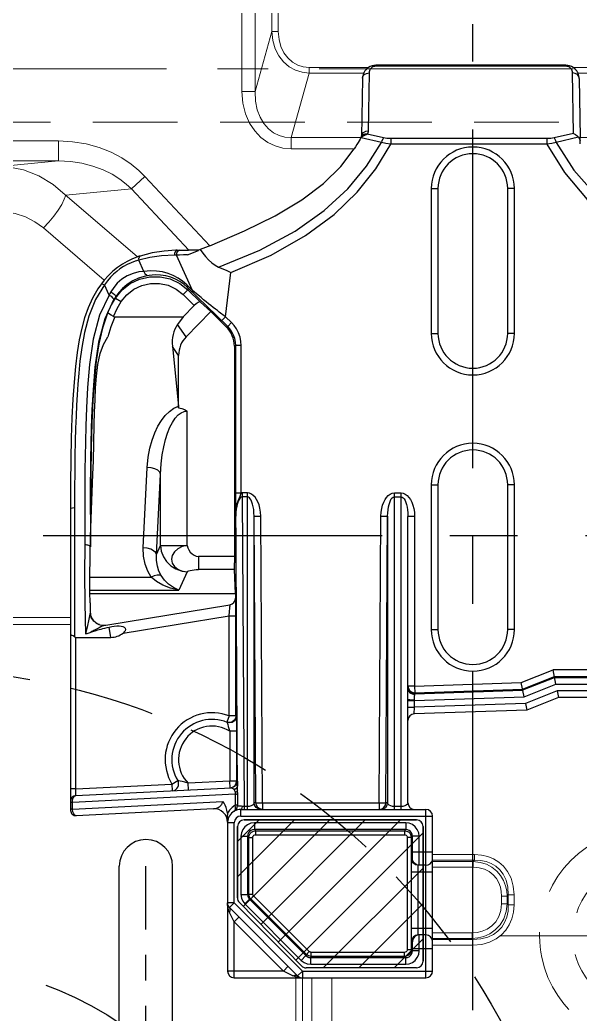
# Model space of a CAD drawing. Header units: inches. Extents: x 169168 to 170394, y -54081 to -53214.
# Drawn here: x 170139.2 to 170181.2, y -53434.4 to -53359.8 of the extents above; entities that cross this region are included whole.
import ezdxf

# ---------------------------------------------------------------- set-up
doc = ezdxf.new("R2010")
doc.units = ezdxf.units.IN
doc.header["$LTSCALE"] = 2
doc.header["$MEASUREMENT"] = 0
doc.linetypes.add('CENTER', pattern=[50.8, 31.75, -6.35, 6.35, -6.35])
doc.linetypes.add('HIDDEN', pattern=[9.525, 6.35, -3.175])
doc.layers.get('0').update_dxf_attribs({"linetype": 'CONTINUOUS'})
for name, color, linetype in [('CAV-COR', 1, 'CONTINUOUS'), ('DEFAULT_1', 7, 'CENTER'), ('Ru', 8, 'CONTINUOUS'), ('y-cut', 7, 'CONTINUOUS'), ('文字', 1, 'CONTINUOUS')]:
    doc.layers.add(name, color=color, linetype=linetype)
for name, color, linetype, lineweight in [('WR', 122, 'HIDDEN', 18), ('截面', 191, 'CONTINUOUS', 15), ('枕位', 75, 'CONTINUOUS', 15)]:
    doc.layers.add(name, color=color, linetype=linetype, lineweight=lineweight)

# ---------------------------------------------------------------- blocks, each defined once
blk = doc.blocks.new('20160824.113842')
at = {"layer": '截面', "linetype": 'Continuous', "ltscale": 0.3}
h = blk.add_hatch(dxfattribs=at)
h.set_pattern_fill('ANSI31', color=256, scale=15, angle=180, style=0)
h.set_pattern_definition([(225, (341013.3881, -102926.3355), (1.325825215, -1.325825215), [])])
h.paths.add_polyline_path([(-25.924, -40.295, 0.414214), (-25.424, -40.795), (-7.807, -40.795, 0.414214), (-7.307, -40.295), (-7.307, -28.707, 0.414214), (-7.807, -28.207), (-25.424, -28.207, 0.414214), (-25.924, -28.707)])
h.paths.add_polyline_path([(49.745, -72.661, 0.196416), (49.888, -73.011), (54.532, -77.746, 0.201411), (54.889, -77.896), (63.155, -77.896, 0.414214), (63.655, -77.396), (63.655, -67.306, 0.414214), (63.155, -66.806), (50.245, -66.806, 0.414214), (49.745, -67.306)])
h.paths.add_polyline_path([(-40.588, -27.681), (-40.588, -41.321, 0.414214), (-40.088, -41.821), (-30.783, -41.821, 0.414214), (-30.283, -41.321), (-30.283, -27.681, 0.414214), (-30.783, -27.181), (-40.088, -27.181, 0.414214)])
h.paths.add_polyline_path([(-2.948, -41.321, 0.414214), (-2.448, -41.821), (6.857, -41.821, 0.414214), (7.357, -41.321), (7.357, -27.681, 0.414214), (6.857, -27.181), (-2.448, -27.181, 0.414214), (-2.948, -27.681)])
at = {"layer": 'y-cut', "linetype": 'ByBlock'}
for p, q in [((50.245, -66.806), (63.155, -66.806)), ((49.745, -72.661), (49.745, -67.306)), ((63.655, -67.306), (63.655, -77.396)), ((54.532, -77.746), (49.888, -73.011)), ((63.155, -77.896), (54.889, -77.896))]:
    blk.add_line(p, q, dxfattribs=at)
for centre, start, end in [((50.245, -67.306), 90, 180), ((63.155, -67.306), 0, 90), ((50.245, -72.661), 180, 224.44934), ((63.155, -77.396), 270, 0), ((54.889, -77.396), 224.44934, 270)]:
    blk.add_arc(centre, 0.5, start, end, dxfattribs=at)
blk = doc.blocks.new('20140913.083227')
at = {"layer": 'WR', "linetype": 'CENTER', "ltscale": 0.2}
for p, q in [((0, 11), (0, -11)), ((-11, 0), (11, 0))]:
    blk.add_line(p, q, dxfattribs=at)
at = {"layer": 'WR', "linetype": 'HIDDEN', "ltscale": 0.5}
for radius in [8, 5.5, 4]:
    blk.add_circle((0, 0), radius, dxfattribs=at)

msp = doc.modelspace()

# ---------------------------------------------------------------- linework, layer by layer
at = {"color": 8, "linetype": 'HIDDEN', "ltscale": 0.5}
for radius in [50, 28.15]:
    msp.add_circle((170131.195, -53458.499), radius, dxfattribs=at)
at = {"layer": 'CAV-COR', "linetype": 'ByBlock'}
for p, q in [((170165.872, -53363.304), (170165.822, -53363.312)), ((170165.925, -53363.301), (170165.872, -53363.304)), ((170165.925, -53363.223), (170165.925, -53363.301)), ((170180.164, -53363.301), (170165.925, -53363.301)), ((170180.162, -53363.223), (170165.927, -53363.223)), ((170180.164, -53363.223), (170180.164, -53363.301)), ((170165.059, -53363.927), (170165.223, -53363.835)), ((170165.223, -53363.835), (170165.416, -53363.803)), ((170165.416, -53363.803), (170165.356, -53368.134)), ((170180.867, -53363.835), (170180.674, -53363.803)), ((170180.736, -53368.337), (170180.674, -53363.803)), ((170181.03, -53363.927), (170180.867, -53363.835)), ((170164.915, -53364.228), (170164.855, -53368.555)), ((170181.175, -53364.228), (170181.236, -53368.65)), ((170164.824, -53368.659), (170164.951, -53368.547)), ((170164.855, -53368.555), (170164.83, -53368.602)), ((170164.857, -53368.557), (170164.955, -53368.444)), ((170165.296, -53368.372), (170165.286, -53368.39)), ((170166.494, -53368.664), (170165.286, -53368.39)), ((170180.736, -53368.337), (170179.294, -53368.664)), ((170164.747, -53368.757), (170164.676, -53368.885)), ((170164.805, -53368.65), (170164.747, -53368.757)), ((170164.83, -53368.602), (170164.805, -53368.65)), ((170166.342, -53369.008), (170164.824, -53368.659)), ((170178.743, -53368.722), (170167.045, -53368.722)), ((170167.045, -53368.722), (170167.045, -53369.146)), ((170178.743, -53369.146), (170167.045, -53369.146)), ((170178.743, -53368.722), (170178.743, -53369.146)), ((170181.122, -53368.623), (170179.446, -53369.008)), ((170181.122, -53368.623), (170181.187, -53368.739)), ((170181.187, -53368.739), (170181.228, -53368.878)), ((170170.08, -53372.469), (170170.582, -53372.469)), ((170170.08, -53372.469), (170170.08, -53383.323)), ((170170.582, -53372.469), (170170.582, -53383.323)), ((170176.311, -53372.469), (170175.808, -53372.469)), ((170175.808, -53383.323), (170175.808, -53372.469)), ((170176.311, -53383.323), (170176.311, -53372.469)), ((170153.47, -53376.757), (170152.633, -53377.097)), ((170150.977, -53377.468), (170150.824, -53377.468)), ((170151.014, -53377.098), (170150.942, -53377.098)), ((170151.085, -53377.097), (170150.968, -53377.127)), ((170152.19, -53380.112), (170150.977, -53377.468)), ((170151.014, -53377.098), (170151.888, -53377.097)), ((170151.239, -53377.097), (170151.121, -53377.127)), ((170151.806, -53377.433), (170152.621, -53377.102)), ((170151.908, -53377.097), (170151.888, -53377.097)), ((170152.633, -53377.097), (170152.401, -53377.097)), ((170148.535, -53378.676), (170148.156, -53377.848)), ((170154.66, -53382.08), (170155.044, -53378.755)), ((170145.809, -53379.382), (170145.58, -53379.695)), ((170145.928, -53380.457), (170145.58, -53379.695)), ((170152.19, -53380.112), (170151.748, -53379.688)), ((170151.834, -53380.06), (170151.483, -53380.419)), ((170151.483, -53380.419), (170152.315, -53381.235)), ((170154.018, -53382.015), (170151.816, -53379.883)), ((170151.834, -53380.06), (170152.776, -53380.982)), ((170152.615, -53380.472), (170152.19, -53380.112)), ((170146.433, -53380.554), (170146.409, -53380.677)), ((170146.41, -53380.677), (170146.833, -53380.948)), ((170152.315, -53381.235), (170151.491, -53382.076)), ((170152.776, -53380.982), (170153.547, -53381.696)), ((170153.547, -53381.696), (170151.7, -53383.582)), ((170154.717, -53382.843), (170153.547, -53381.696)), ((170146.364, -53382.076), (170151.491, -53382.076)), ((170151.491, -53382.076), (170151.064, -53382.659)), ((170151.7, -53383.582), (170151.064, -53382.659)), ((170154.82, -53382.8), (170154.018, -53382.015)), ((170154.66, -53382.08), (170154.378, -53382.367)), ((170155.101, -53382.513), (170154.66, -53382.08)), ((170155.101, -53382.513), (170154.82, -53382.8)), ((170154.717, -53382.843), (170154.82, -53382.8)), ((170170.08, -53383.323), (170170.582, -53383.323)), ((170176.311, -53383.323), (170175.808, -53383.323)), ((170155.321, -53384.279), (170155.423, -53384.235)), ((170155.825, -53384.235), (170155.423, -53384.235)), ((170155.424, -53395.649), (170155.423, -53384.235)), ((170155.825, -53395.299), (170155.825, -53384.235)), ((170150.671, -53384.302), (170151.127, -53388.771)), ((170151.138, -53384.982), (170150.671, -53384.302)), ((170151.138, -53388.895), (170151.138, -53384.982)), ((170155.321, -53384.279), (170155.322, -53400.52)), ((170151.783, -53399.228), (170151.783, -53389.146)), ((170148.488, -53399.406), (170148.794, -53393.373)), ((170149.484, -53399.907), (170149.79, -53393.874)), ((170149.79, -53399.228), (170149.79, -53393.874)), ((170143.049, -53394.557), (170143.045, -53419.083)), ((170155.825, -53395.299), (170155.423, -53395.299)), ((170156.297, -53395.29), (170155.926, -53395.29)), ((170155.926, -53395.577), (170155.926, -53395.29)), ((170156.297, -53419.011), (170156.297, -53395.29)), ((170167.313, -53395.29), (170167.821, -53395.29)), ((170167.313, -53419.011), (170167.313, -53395.29)), ((170167.821, -53419.011), (170167.821, -53395.29)), ((170170.08, -53394.68), (170170.582, -53394.68)), ((170170.08, -53394.68), (170170.08, -53405.534)), ((170170.582, -53394.68), (170170.582, -53405.534)), ((170176.311, -53394.68), (170175.808, -53394.68)), ((170175.808, -53405.534), (170175.808, -53394.68)), ((170176.311, -53405.534), (170176.311, -53394.68)), ((170155.558, -53417.895), (170155.424, -53395.649)), ((170156.297, -53395.577), (170155.926, -53395.577)), ((170156.068, -53418.796), (170155.926, -53395.577)), ((170167.313, -53395.577), (170167.821, -53395.577)), ((170156.799, -53397.032), (170157.302, -53397.029)), ((170156.93, -53418.511), (170156.799, -53397.032)), ((170156.799, -53418.511), (170156.799, -53397.032)), ((170157.432, -53418.508), (170157.302, -53397.029)), ((170166.177, -53418.508), (170166.308, -53397.029)), ((170166.308, -53397.029), (170166.81, -53397.032)), ((170166.68, -53418.511), (170166.81, -53397.032)), ((170166.81, -53397.032), (170166.81, -53418.511)), ((170168.826, -53397.048), (170168.323, -53397.048)), ((170168.323, -53409.939), (170168.323, -53397.048)), ((170168.826, -53397.048), (170168.826, -53409.763)), ((170144.508, -53400.035), (170144.547, -53398.576)), ((170149.484, -53399.907), (170149.79, -53399.228)), ((170149.79, -53399.228), (170151.783, -53399.228)), ((170144.489, -53401.611), (170144.508, -53400.035)), ((170155.321, -53400.048), (170152.639, -53400.048)), ((170152.639, -53400.048), (170152.639, -53401.034)), ((170155.325, -53400.881), (170155.322, -53400.52)), ((170151.783, -53401.191), (170151.161, -53402.572)), ((170155.328, -53401.034), (170152.639, -53401.034)), ((170155.326, -53400.991), (170155.325, -53400.881)), ((170155.41, -53402.86), (170155.328, -53401.034)), ((170144.489, -53401.611), (170149.085, -53401.611)), ((170144.489, -53402.239), (170144.489, -53401.611)), ((170144.492, -53402.716), (170144.489, -53402.239)), ((170144.491, -53402.572), (170151.161, -53402.572)), ((170144.503, -53403.535), (170144.492, -53402.716)), ((170155.41, -53402.86), (170144.494, -53402.86)), ((170155.41, -53402.86), (170155.41, -53403.17)), ((170144.503, -53403.535), (170144.518, -53404.229)), ((170155.42, -53403.168), (170155.41, -53403.17)), ((170155.428, -53403.572), (170155.425, -53403.316)), ((170155.431, -53404.243), (170155.428, -53403.572)), ((170144.51, -53404.314), (170144.495, -53404.387)), ((170145.686, -53405.196), (170154.989, -53403.666)), ((170154.929, -53404.49), (170154.958, -53404.181)), ((170154.958, -53404.181), (170154.982, -53403.916)), ((170155.431, -53412.006), (170155.431, -53404.243)), ((170144.388, -53404.866), (170144.311, -53405.217)), ((170144.495, -53404.387), (170144.388, -53404.866)), ((170146.974, -53405.798), (170154.929, -53404.49)), ((170154.929, -53404.49), (170155.431, -53404.49)), ((170154.929, -53412.006), (170154.929, -53404.49)), ((170145.594, -53405.216), (170145.514, -53405.245)), ((170146.069, -53406.114), (170145.932, -53405.341)), ((170170.08, -53405.534), (170170.582, -53405.534)), ((170176.311, -53405.534), (170175.808, -53405.534)), ((170143.447, -53406.114), (170146.069, -53406.114)), ((170143.447, -53417.473), (170143.447, -53406.114)), ((170176.822, -53409.492), (170179.214, -53408.55)), ((170202.021, -53408.55), (170179.214, -53408.55)), ((170179.419, -53409.63), (170179.214, -53408.55)), ((170168.826, -53409.763), (170176.822, -53409.492)), ((170177.044, -53410.565), (170176.822, -53409.492)), ((170176.925, -53409.991), (170179.31, -53409.053)), ((170176.953, -53410.061), (170179.324, -53409.127)), ((170179.31, -53409.053), (170203.766, -53409.053)), ((170179.324, -53409.127), (170194.27, -53409.127)), ((170168.322, -53410.041), (170168.323, -53409.939)), ((170168.826, -53409.763), (170168.323, -53409.763)), ((170168.323, -53409.838), (170168.363, -53410.034)), ((170168.645, -53410.307), (170168.843, -53410.34)), ((170168.826, -53409.763), (170168.843, -53410.265)), ((170168.843, -53410.265), (170176.925, -53409.991)), ((170168.843, -53410.34), (170176.928, -53410.066)), ((170168.843, -53410.34), (170168.843, -53410.265)), ((170177.044, -53410.565), (170179.419, -53409.63)), ((170179.514, -53410.132), (170177.148, -53411.064)), ((170179.419, -53409.63), (170194.894, -53409.63)), ((170196.719, -53410.13), (170179.514, -53410.132)), ((170179.514, -53410.132), (170179.609, -53410.632)), ((170168.323, -53410.742), (170168.362, -53410.761)), ((170168.323, -53418.508), (170168.323, -53410.742)), ((170168.323, -53410.843), (170168.826, -53410.843)), ((170168.644, -53410.36), (170168.841, -53410.391)), ((170168.826, -53410.843), (170177.044, -53410.565)), ((170168.826, -53410.843), (170168.827, -53410.792)), ((170168.826, -53411.346), (170168.826, -53410.843)), ((170177.148, -53411.064), (170168.826, -53411.346)), ((170168.841, -53410.391), (170168.843, -53410.34)), ((170177.148, -53411.064), (170177.251, -53411.561)), ((170179.609, -53410.632), (170177.251, -53411.561)), ((170194.5, -53410.632), (170179.609, -53410.632)), ((170168.323, -53411.346), (170168.826, -53411.346)), ((170168.809, -53411.847), (170168.826, -53411.346)), ((170177.251, -53411.561), (170168.809, -53411.847)), ((170154.929, -53412.006), (170154.746, -53412.474)), ((170154.975, -53412.526), (170154.783, -53412.489)), ((170155.431, -53412.006), (170154.929, -53412.006)), ((170155.475, -53412.024), (170155.437, -53412.215)), ((170155.475, -53412.024), (170155.477, -53412.059)), ((170155.477, -53412.059), (170155.479, -53412.161)), ((170155.479, -53412.161), (170155.481, -53412.327)), ((170155.481, -53412.327), (170155.483, -53412.831)), ((170155.484, -53413.153), (170154.981, -53413.153)), ((170154.981, -53413.153), (170154.981, -53416.893)), ((170155.483, -53412.831), (170155.484, -53416.893)), ((170150.643, -53417.111), (170151.073, -53416.85)), ((170154.981, -53416.893), (170151.862, -53417.05)), ((170155.484, -53416.893), (170154.981, -53416.893)), ((170155.007, -53417.395), (170154.981, -53416.893)), ((170155.448, -53417.079), (170155.484, -53416.893)), ((170155.484, -53416.893), (170155.545, -53416.89)), ((170155.545, -53416.89), (170155.51, -53417.076)), ((170155.545, -53416.89), (170155.549, -53416.934)), ((170155.549, -53416.934), (170155.552, -53417.052)), ((170143.447, -53417.473), (170143.045, -53417.473)), ((170143.427, -53417.977), (170155.068, -53417.392)), ((170143.427, -53417.977), (170143.447, -53417.473)), ((170143.447, -53417.473), (170150.644, -53417.111)), ((170150.643, -53417.111), (170150.669, -53417.613)), ((170151.888, -53417.552), (170151.862, -53417.05)), ((170155.253, -53417.346), (170155.068, -53417.392)), ((170155.068, -53417.392), (170155.166, -53417.409)), ((170155.166, -53417.409), (170155.247, -53417.464)), ((170155.247, -53417.464), (170155.311, -53417.549)), ((170155.407, -53417.236), (170155.253, -53417.346)), ((170155.345, -53417.239), (170155.448, -53417.079)), ((170155.51, -53417.076), (170155.407, -53417.236)), ((170155.552, -53417.052), (170155.554, -53417.229)), ((170155.557, -53417.747), (170155.556, -53418.711)), ((170155.378, -53417.879), (170143.188, -53418.492)), ((170143.188, -53418.995), (170154.448, -53418.429)), ((170143.188, -53418.995), (170143.188, -53418.492)), ((170156.93, -53418.511), (170156.799, -53418.511)), ((170156.838, -53418.703), (170156.799, -53418.511)), ((170156.93, -53418.511), (170157.432, -53418.508)), ((170157.432, -53418.508), (170166.177, -53418.508)), ((170157.432, -53418.508), (170157.432, -53419.011)), ((170166.177, -53418.508), (170166.68, -53418.511)), ((170166.177, -53418.508), (170166.177, -53419.011)), ((170166.81, -53418.511), (170166.68, -53418.511)), ((170166.771, -53418.703), (170166.81, -53418.511)), ((170153.748, -53418.967), (170143.468, -53419.485)), ((170155.378, -53418.695), (170155.143, -53418.863)), ((170155.809, -53419.011), (170169.678, -53419.011)), ((170155.809, -53419.513), (170155.809, -53419.011)), ((170156.297, -53418.796), (170156.068, -53418.796)), ((170156.068, -53419.011), (170156.068, -53418.796)), ((170157.432, -53419.011), (170157.243, -53418.974)), ((170166.177, -53419.011), (170166.366, -53418.974)), ((170167.821, -53418.796), (170167.313, -53418.796)), ((170169.678, -53431.634), (170169.678, -53419.011)), ((170154.804, -53419.84), (170154.804, -53419.429)), ((170154.804, -53419.971), (170154.804, -53431.131)), ((170155.306, -53420.016), (170154.804, -53420.016)), ((170155.306, -53426.02), (170155.306, -53420.016)), ((170155.809, -53419.513), (170170.18, -53419.513)), ((170168.965, -53419.799), (170156.055, -53419.799)), ((170170.18, -53431.131), (170170.18, -53419.513)), ((170155.555, -53420.299), (170155.555, -53425.654)), ((170168.166, -53420.02), (170156.818, -53420.02)), ((170156.818, -53420.02), (170156.818, -53420.523)), ((170168.166, -53420.523), (170156.818, -53420.523)), ((170156.818, -53420.523), (170156.908, -53420.612)), ((170156.908, -53420.612), (170168.077, -53420.612)), ((170156.908, -53420.612), (170156.908, -53420.914)), ((170168.166, -53420.523), (170168.077, -53420.612)), ((170168.077, -53420.612), (170168.077, -53420.914)), ((170168.166, -53420.02), (170168.166, -53420.523)), ((170169.465, -53430.389), (170169.465, -53420.299)), ((170155.813, -53421.025), (170156.316, -53421.025)), ((170155.813, -53421.025), (170155.813, -53425.394)), ((170156.316, -53421.025), (170156.405, -53421.115)), ((170156.316, -53421.025), (170156.316, -53425.394)), ((170156.405, -53421.115), (170156.707, -53421.115)), ((170156.405, -53425.357), (170156.405, -53421.115)), ((170156.707, -53425.357), (170156.707, -53421.115)), ((170156.908, -53420.914), (170168.077, -53420.914)), ((170168.579, -53421.115), (170168.278, -53421.115)), ((170168.278, -53421.115), (170168.278, -53429.53)), ((170168.669, -53421.025), (170168.579, -53421.115)), ((170168.579, -53421.115), (170168.579, -53429.53)), ((170168.668, -53422.351), (170168.669, -53421.025)), ((170169.171, -53421.025), (170168.669, -53421.025)), ((170169.169, -53423.01), (170169.171, -53421.025)), ((170168.669, -53422.197), (170170.18, -53422.197)), ((170168.591, -53422.699), (170168.664, -53422.699)), ((170168.702, -53422.891), (170168.664, -53422.699)), ((170168.667, -53422.604), (170168.668, -53422.351)), ((170168.583, -53423.704), (170170.18, -53423.704)), ((170169.167, -53423.202), (170168.974, -53423.163)), ((170169.085, -53428.082), (170169.085, -53423.704)), ((170169.678, -53423.202), (170169.094, -53423.202)), ((170169.167, -53423.202), (170169.168, -53423.153)), ((170169.168, -53423.153), (170169.169, -53423.01)), ((170155.813, -53425.394), (170156.316, -53425.394)), ((170155.948, -53425.897), (170156.108, -53426.104)), ((170156.108, -53426.104), (170156.463, -53425.749)), ((170156.316, -53425.394), (170156.405, -53425.357)), ((170156.405, -53425.357), (170156.707, -53425.357)), ((170156.463, -53425.749), (170156.552, -53425.712)), ((170156.463, -53425.749), (170160.688, -53429.975)), ((170156.552, -53425.712), (170156.766, -53425.499)), ((170160.726, -53429.885), (170156.552, -53425.712)), ((170160.939, -53429.672), (170156.766, -53425.499)), ((170155.306, -53426.02), (170154.804, -53426.02)), ((170155.306, -53426.02), (170154.951, -53426.375)), ((170160.062, -53431.486), (170154.951, -53426.375)), ((170160.418, -53431.131), (170155.306, -53426.02)), ((170160.343, -53430.739), (170155.698, -53426.004)), ((170156.108, -53426.104), (170160.333, -53430.33)), ((170155.306, -53427.441), (170154.951, -53426.731)), ((170155.306, -53427.441), (170155.662, -53427.086)), ((170158.996, -53431.131), (170155.306, -53427.441)), ((170155.306, -53431.634), (170155.306, -53427.441)), ((170168.583, -53427.925), (170170.18, -53427.925)), ((170168.664, -53428.93), (170168.591, -53428.93)), ((170168.702, -53428.738), (170168.664, -53428.93)), ((170169.167, -53428.428), (170168.974, -53428.466)), ((170169.678, -53428.428), (170169.094, -53428.428)), ((170169.168, -53428.476), (170169.167, -53428.428)), ((170169.17, -53428.843), (170169.168, -53428.476)), ((170169.171, -53429.619), (170169.17, -53428.843)), ((170160.726, -53429.885), (170160.939, -53429.672)), ((170168.579, -53429.53), (170168.278, -53429.53)), ((170168.579, -53429.53), (170168.669, -53429.619)), ((170168.668, -53429.278), (170168.667, -53429.026)), ((170168.669, -53429.619), (170168.668, -53429.278)), ((170168.669, -53429.433), (170170.18, -53429.433)), ((170169.171, -53429.619), (170168.669, -53429.619)), ((170160.333, -53430.33), (170160.688, -53429.975)), ((170160.726, -53429.885), (170160.688, -53429.975)), ((170161.081, -53430.032), (170161.044, -53430.122)), ((170161.044, -53430.122), (170168.166, -53430.122)), ((170161.044, -53430.624), (170161.044, -53430.122)), ((170168.077, -53429.731), (170161.081, -53429.731)), ((170161.081, -53430.032), (170161.081, -53429.731)), ((170168.077, -53430.032), (170161.081, -53430.032)), ((170168.077, -53430.032), (170168.077, -53429.731)), ((170168.077, -53430.032), (170168.166, -53430.122)), ((170168.166, -53430.624), (170168.166, -53430.122)), ((170158.996, -53431.131), (170154.804, -53431.131)), ((170158.996, -53431.131), (170159.352, -53430.776)), ((170159.707, -53431.486), (170158.996, -53431.131)), ((170160.418, -53431.131), (170160.062, -53431.486)), ((170160.418, -53431.131), (170170.18, -53431.131)), ((170160.418, -53431.131), (170160.418, -53431.634)), ((170168.965, -53430.889), (170160.7, -53430.889)), ((170161.044, -53430.624), (170168.166, -53430.624)), ((170155.306, -53431.634), (170169.678, -53431.634)), ((170160.265, -53431.628), (170160.127, -53431.612))]:
    msp.add_line(p, q, dxfattribs=at)
for points in [[(170165.711, -53363.348), (170165.656, -53363.378), (170165.603, -53363.416)], [(170165.822, -53363.312), (170165.767, -53363.326), (170165.711, -53363.348)], [(170180.378, -53363.348), (170180.322, -53363.326), (170180.268, -53363.312), (170180.217, -53363.304), (170180.164, -53363.301)], [(170180.485, -53363.416), (170180.433, -53363.378), (170180.378, -53363.348)], [(170164.918, -53364.2), (170164.951, -53364.065), (170165.059, -53363.927)], [(170165.375, -53363.389), (170165.26, -53363.477), (170165.172, -53363.565), (170165.104, -53363.652), (170165.049, -53363.737), (170165.011, -53363.812)], [(170165.474, -53363.574), (170165.444, -53363.642), (170165.424, -53363.718), (170165.416, -53363.803)], [(170165.603, -53363.416), (170165.554, -53363.462), (170165.511, -53363.514), (170165.474, -53363.574)], [(170180.615, -53363.574), (170180.578, -53363.514), (170180.534, -53363.461), (170180.485, -53363.416)], [(170180.674, -53363.803), (170180.665, -53363.718), (170180.645, -53363.642), (170180.615, -53363.574)], [(170181.078, -53363.812), (170181.04, -53363.737), (170180.986, -53363.652), (170180.917, -53363.565), (170180.829, -53363.477), (170180.715, -53363.389)], [(170181.171, -53364.2), (170181.139, -53364.065), (170181.03, -53363.927)], [(170164.853, -53368.551), (170164.891, -53368.395), (170165, -53368.257), (170165.163, -53368.165), (170165.356, -53368.134)], [(170164.951, -53368.547), (170165.107, -53368.455), (170165.286, -53368.39)], [(170164.955, -53368.444), (170165.112, -53368.376), (170165.296, -53368.372)], [(170165.356, -53368.134), (170165.348, -53368.219), (170165.327, -53368.298), (170165.296, -53368.372)], [(170180.736, -53368.337), (170180.89, -53368.411), (170181.02, -53368.51), (170181.122, -53368.623)], [(170154.137, -53378.353), (170157.238, -53377.091), (170159.876, -53375.666), (170162.061, -53374.12), (170163.823, -53372.497), (170165.229, -53370.8), (170166.342, -53369.008)], [(170155.044, -53378.755), (170158.067, -53377.454), (170160.647, -53375.991), (170162.793, -53374.407), (170164.535, -53372.741), (170165.935, -53370.993), (170167.045, -53369.146)], [(170164.676, -53368.885), (170164.595, -53369.025), (170164.506, -53369.175), (170164.409, -53369.332), (170164.304, -53369.495)], [(170166.494, -53368.664), (170166.437, -53368.754), (170166.385, -53368.872), (170166.342, -53369.008)], [(170167.045, -53369.146), (170166.674, -53369.09), (170166.342, -53369.008)], [(170167.045, -53368.722), (170166.753, -53368.707), (170166.494, -53368.664)], [(170179.294, -53368.664), (170179.034, -53368.707), (170178.743, -53368.722)], [(170179.446, -53369.008), (170179.113, -53369.09), (170178.743, -53369.146)], [(170178.743, -53369.146), (170180.054, -53371.276), (170181.768, -53373.28), (170183.968, -53375.177), (170186.741, -53376.944), (170190.11, -53378.513)], [(170179.294, -53368.664), (170179.351, -53368.754), (170179.403, -53368.872), (170179.446, -53369.008)], [(170179.446, -53369.008), (170180.775, -53371.094), (170182.519, -53373.054), (170184.78, -53374.916), (170187.649, -53376.648), (170191.153, -53378.174)], [(170153.47, -53376.757), (170156.069, -53375.647), (170158.381, -53374.51), (170160.365, -53373.321), (170161.999, -53372.083), (170163.3, -53370.806), (170164.304, -53369.495)], [(170148.257, -53377.526), (170148.189, -53377.547), (170148.121, -53377.568), (170148.056, -53377.588)], [(170148.257, -53377.526), (170148.182, -53377.612), (170148.146, -53377.725), (170148.156, -53377.848)], [(170150.824, -53377.468), (170149.865, -53377.51), (170148.977, -53377.636), (170148.156, -53377.848)], [(170150.942, -53377.098), (170150.062, -53377.153), (170149.163, -53377.292), (170148.257, -53377.526)], [(170150.968, -53377.127), (170150.875, -53377.212), (170150.823, -53377.333), (170150.824, -53377.468)], [(170151.121, -53377.127), (170151.028, -53377.212), (170150.976, -53377.333), (170150.977, -53377.468)], [(170151.806, -53377.433), (170151.501, -53377.444), (170151.219, -53377.456), (170150.977, -53377.468)], [(170152.401, -53377.097), (170152.193, -53377.098), (170152.031, -53377.098), (170151.908, -53377.097)], [(170152.754, -53377.048), (170152.954, -53377.312), (170153.165, -53377.569), (170153.387, -53377.809), (170153.621, -53378.026), (170153.869, -53378.211), (170154.137, -53378.353)], [(170147.941, -53377.629), (170147.645, -53377.755), (170147.297, -53377.925), (170146.93, -53378.138), (170146.565, -53378.388), (170146.214, -53378.67), (170145.88, -53378.986), (170145.565, -53379.334)], [(170148.156, -53377.848), (170147.888, -53377.924), (170147.591, -53378.033), (170147.29, -53378.168), (170147.005, -53378.324), (170146.743, -53378.494), (170146.5, -53378.679), (170146.267, -53378.882), (170146.038, -53379.114), (170145.809, -53379.382)], [(170148.056, -53377.588), (170148, -53377.607), (170147.941, -53377.629)], [(170148.535, -53378.676), (170148.161, -53378.716), (170147.732, -53378.825), (170147.297, -53379.011), (170146.895, -53379.266), (170146.548, -53379.571), (170146.274, -53379.891), (170146.069, -53380.202)], [(170148.933, -53378.982), (170148.567, -53379.056), (170148.141, -53379.192), (170147.704, -53379.394), (170147.295, -53379.654), (170146.938, -53379.953), (170146.651, -53380.26), (170146.433, -53380.554)], [(170151.748, -53379.688), (170151.439, -53379.421), (170151.103, -53379.19), (170150.74, -53378.994), (170150.35, -53378.836), (170149.935, -53378.72), (170149.495, -53378.651), (170149.028, -53378.633), (170148.535, -53378.676)], [(170148.535, -53378.676), (170148.618, -53378.846), (170148.761, -53378.956), (170148.933, -53378.982)], [(170151.816, -53379.883), (170151.538, -53379.643), (170151.236, -53379.437), (170150.911, -53379.262), (170150.561, -53379.121), (170150.189, -53379.019), (170149.794, -53378.957), (170149.375, -53378.943), (170148.933, -53378.982)], [(170154.137, -53378.353), (170154.446, -53378.485), (170154.749, -53378.62), (170155.044, -53378.756)], [(170145.565, -53379.334), (170145.085, -53379.987), (170144.687, -53380.683), (170144.363, -53381.403), (170144.098, -53382.148), (170143.876, -53382.939), (170143.69, -53383.798), (170143.533, -53384.748), (170143.405, -53385.807), (170143.303, -53386.98), (170143.219, -53388.262), (170143.15, -53389.65), (170143.099, -53391.153), (170143.066, -53392.784), (170143.049, -53394.557)], [(170145.58, -53379.695), (170144.913, -53380.798), (170144.419, -53382.028), (170144.088, -53383.248), (170143.877, -53384.383), (170143.741, -53385.402), (170143.651, -53386.306), (170143.586, -53387.132), (170143.535, -53387.922), (170143.49, -53388.716), (170143.452, -53389.544), (170143.419, -53390.436), (170143.391, -53391.417), (170143.37, -53392.501), (170143.356, -53393.688), (170143.349, -53394.981), (170143.347, -53406.08)], [(170145.357, -53379.617), (170145.385, -53379.61), (170145.472, -53379.636), (170145.58, -53379.695)], [(170146.409, -53380.677), (170146.899, -53380.071), (170147.511, -53379.588), (170148.214, -53379.251), (170148.975, -53379.077), (170149.756, -53379.076), (170150.517, -53379.246), (170151.221, -53379.579), (170151.834, -53380.06)], [(170146.833, -53380.948), (170147.251, -53380.43), (170147.775, -53380.015), (170148.379, -53379.726), (170149.032, -53379.576), (170149.702, -53379.575), (170150.355, -53379.722), (170150.959, -53380.008), (170151.483, -53380.419)], [(170151.748, -53379.688), (170151.753, -53379.763), (170151.776, -53379.829), (170151.816, -53379.883)], [(170145.928, -53380.457), (170145.223, -53381.953), (170144.741, -53383.758), (170144.467, -53385.662), (170144.324, -53387.385), (170144.24, -53388.896), (170144.186, -53390.248), (170144.153, -53391.46), (170144.134, -53392.544), (170144.124, -53393.514), (170144.119, -53394.379), (170144.123, -53399.18)], [(170146.069, -53380.202), (170145.998, -53380.327), (170145.928, -53380.457)], [(170145.928, -53380.457), (170146.076, -53380.548), (170146.196, -53380.65), (170146.266, -53380.742), (170146.272, -53380.807)], [(170146.069, -53380.202), (170146.219, -53380.301), (170146.345, -53380.406), (170146.421, -53380.497), (170146.433, -53380.554)], [(170151.816, -53379.883), (170151.822, -53379.941), (170151.828, -53380), (170151.834, -53380.06)], [(170152.19, -53380.112), (170152.195, -53380.187), (170152.218, -53380.253), (170152.257, -53380.307)], [(170153.018, -53380.806), (170152.82, -53380.642), (170152.615, -53380.472)], [(170146.272, -53380.807), (170145.6, -53382.237), (170145.134, -53383.985), (170144.866, -53385.854), (170144.725, -53387.561), (170144.641, -53389.065), (170144.587, -53390.411), (170144.555, -53391.618), (170144.536, -53392.698), (170144.526, -53393.666), (170144.521, -53394.528), (170144.525, -53399.328)], [(170145.848, -53381.744), (170146.114, -53381.185), (170146.409, -53380.677)], [(170146.263, -53382.056), (170146.531, -53381.472), (170146.833, -53380.948)], [(170146.433, -53380.554), (170146.352, -53380.679), (170146.272, -53380.807)], [(170154.66, -53382.08), (170154.185, -53381.724), (170154.045, -53381.617), (170153.895, -53381.502), (170153.736, -53381.379), (170153.568, -53381.248), (170153.392, -53381.108), (170153.209, -53380.961), (170153.018, -53380.806)], [(170145.848, -53381.744), (170145.432, -53382.933), (170145.16, -53384.105), (170144.965, -53385.382), (170144.825, -53386.785), (170144.719, -53388.335), (170144.638, -53390.05), (170144.584, -53391.916), (170144.556, -53393.938), (170144.548, -53396.145), (170144.548, -53398.538)], [(170146.262, -53382.056), (170146.088, -53381.971), (170145.949, -53381.882), (170145.865, -53381.803), (170145.848, -53381.744)], [(170146.364, -53382.076), (170146.065, -53382.835), (170145.84, -53383.596)], [(170146.263, -53382.056), (170146.293, -53382.067), (170146.327, -53382.074), (170146.362, -53382.076)], [(170155.825, -53384.235), (170155.806, -53383.932), (170155.744, -53383.614), (170155.634, -53383.295), (170155.482, -53382.995), (170155.298, -53382.731), (170155.101, -53382.513)], [(170155.423, -53384.235), (170155.407, -53383.983), (170155.355, -53383.718), (170155.264, -53383.451), (170155.137, -53383.201), (170154.984, -53382.981), (170154.82, -53382.8)], [(170144.816, -53390.16), (170144.844, -53389.237), (170144.879, -53388.319), (170144.923, -53387.413), (170144.985, -53386.521), (170145.093, -53385.651), (170145.269, -53384.845), (170145.52, -53384.154), (170145.84, -53383.596)], [(170148.794, -53393.373), (170148.865, -53392.616), (170148.989, -53391.934), (170149.156, -53391.322), (170149.357, -53390.777), (170149.589, -53390.292), (170149.85, -53389.863), (170150.139, -53389.492), (170150.452, -53389.183), (170150.783, -53388.941), (170151.127, -53388.771)], [(170149.79, -53393.874), (170149.838, -53393.118), (170149.92, -53392.436), (170150.031, -53391.825), (170150.165, -53391.279), (170150.319, -53390.795), (170150.493, -53390.366), (170150.686, -53389.995), (170150.894, -53389.686), (170151.115, -53389.444), (170151.344, -53389.273), (170151.569, -53389.176), (170151.783, -53389.146)], [(170151.127, -53388.77), (170151.133, -53388.831), (170151.138, -53388.895)], [(170151.138, -53388.895), (170151.371, -53388.946), (170151.589, -53389.032), (170151.783, -53389.146)], [(170144.722, -53393.868), (170144.75, -53392.915), (170144.816, -53390.16)], [(170144.547, -53398.576), (170144.594, -53397.234), (170144.722, -53393.868)], [(170149.79, -53393.874), (170149.724, -53393.726), (170149.575, -53393.591), (170149.356, -53393.482), (170149.088, -53393.407), (170148.794, -53393.373)], [(170155.669, -53395.701), (170155.761, -53395.526), (170155.792, -53395.452), (170155.812, -53395.376), (170155.825, -53395.299)], [(170155.926, -53395.29), (170155.876, -53395.292), (170155.825, -53395.299)], [(170157.302, -53397.029), (170157.284, -53396.717), (170157.239, -53396.437), (170157.172, -53396.185), (170157.087, -53395.963), (170156.986, -53395.769), (170156.87, -53395.604), (170156.738, -53395.468), (170156.595, -53395.369), (170156.445, -53395.309), (170156.297, -53395.29)], [(170166.308, -53397.029), (170166.325, -53396.725), (170166.368, -53396.449), (170166.432, -53396.201), (170166.514, -53395.98), (170166.613, -53395.786), (170166.728, -53395.618), (170166.858, -53395.48), (170167, -53395.377), (170167.152, -53395.312), (170167.313, -53395.29)], [(170167.821, -53395.29), (170167.982, -53395.313), (170168.135, -53395.378), (170168.278, -53395.483), (170168.409, -53395.622), (170168.524, -53395.791), (170168.622, -53395.988), (170168.705, -53396.211), (170168.768, -53396.462), (170168.81, -53396.74), (170168.826, -53397.048)], [(170155.926, -53395.577), (170155.841, -53395.599), (170155.755, -53395.665), (170155.676, -53395.773), (170155.608, -53395.914), (170155.549, -53396.084), (170155.501, -53396.281), (170155.464, -53396.505), (170155.44, -53396.756), (170155.431, -53397.035)], [(170155.431, -53397.035), (170155.436, -53396.811), (170155.449, -53396.605), (170155.471, -53396.417), (170155.499, -53396.244), (170155.533, -53396.086), (170155.573, -53395.943), (170155.619, -53395.814), (170155.669, -53395.701)], [(170156.799, -53397.032), (170156.79, -53396.771), (170156.768, -53396.536), (170156.734, -53396.326), (170156.692, -53396.14), (170156.641, -53395.978), (170156.583, -53395.84), (170156.517, -53395.727), (170156.446, -53395.643), (170156.371, -53395.593), (170156.297, -53395.577)], [(170166.81, -53397.032), (170166.819, -53396.777), (170166.84, -53396.547), (170166.872, -53396.34), (170166.914, -53396.155), (170166.963, -53395.992), (170167.02, -53395.852), (170167.085, -53395.736), (170167.157, -53395.65), (170167.233, -53395.596), (170167.313, -53395.577)], [(170167.821, -53395.577), (170167.901, -53395.596), (170167.978, -53395.651), (170168.049, -53395.738), (170168.115, -53395.855), (170168.172, -53395.997), (170168.222, -53396.161), (170168.263, -53396.348), (170168.294, -53396.557), (170168.315, -53396.79), (170168.323, -53397.048)], [(170143.045, -53396.489), (170143.086, -53396.435), (170143.196, -53396.396), (170143.347, -53396.382)], [(170144.123, -53399.18), (170144.087, -53401.359), (170144.105, -53403.565), (170144.174, -53405.849)], [(170144.525, -53399.328), (170144.517, -53399.299), (170144.494, -53399.272), (170144.457, -53399.247), (170144.407, -53399.225), (170144.347, -53399.206), (170144.277, -53399.192), (170144.202, -53399.183), (170144.123, -53399.18)], [(170149.085, -53401.611), (170148.823, -53401.159), (170148.624, -53400.63), (170148.507, -53400.035), (170148.488, -53399.406)], [(170149.484, -53399.907), (170149.418, -53399.759), (170149.269, -53399.624), (170149.051, -53399.514), (170148.783, -53399.439), (170148.488, -53399.406)], [(170149.79, -53399.228), (170149.846, -53399.658), (170149.997, -53400.07), (170150.236, -53400.44), (170150.551, -53400.75), (170150.926, -53400.986), (170151.343, -53401.135), (170151.783, -53401.191)], [(170151.783, -53399.228), (170151.414, -53399.31), (170151.086, -53399.469), (170150.831, -53399.697), (170150.668, -53399.968), (170150.61, -53400.258), (170150.666, -53400.545), (170150.831, -53400.802), (170151.086, -53401.007), (170151.414, -53401.14), (170151.783, -53401.191)], [(170151.783, -53399.228), (170151.824, -53399.399), (170151.903, -53399.565), (170152.013, -53399.718), (170152.148, -53399.851), (170152.302, -53399.955), (170152.468, -53400.023), (170152.639, -53400.048)], [(170149.836, -53401.48), (170149.67, -53401.157), (170149.549, -53400.781), (170149.484, -53400.357), (170149.484, -53399.907)], [(170151.783, -53401.191), (170151.821, -53401.158), (170151.9, -53401.126), (170152.01, -53401.097), (170152.146, -53401.072), (170152.301, -53401.052), (170152.468, -53401.039), (170152.639, -53401.034)], [(170155.328, -53401.034), (170155.327, -53401.016), (170155.326, -53400.991)], [(170149.836, -53401.48), (170149.701, -53401.443), (170149.522, -53401.453), (170149.312, -53401.511), (170149.085, -53401.611)], [(170151.161, -53402.572), (170150.521, -53402.43), (170149.961, -53402.21), (170149.481, -53401.932), (170149.085, -53401.611)], [(170151.161, -53402.572), (170150.753, -53402.389), (170150.395, -53402.134), (170150.089, -53401.825), (170149.836, -53401.48)], [(170155.425, -53403.316), (170155.424, -53403.243), (170155.422, -53403.199), (170155.421, -53403.175), (170155.42, -53403.168)], [(170145.211, -53405.158), (170145.03, -53405.095), (170144.776, -53404.898), (170144.596, -53404.628), (170144.51, -53404.314)], [(170154.982, -53403.916), (170154.99, -53403.823), (170154.995, -53403.756), (170154.998, -53403.711), (170154.999, -53403.683), (170155, -53403.668), (170154.999, -53403.664)], [(170144.311, -53405.217), (170144.198, -53405.747), (170144.186, -53405.8), (170144.174, -53405.851)], [(170144.174, -53405.849), (170144.297, -53405.817), (170144.427, -53405.773)], [(170144.427, -53405.773), (170144.635, -53405.699), (170144.71, -53405.675), (170144.79, -53405.649), (170144.877, -53405.622), (170144.974, -53405.593), (170145.08, -53405.562), (170145.198, -53405.529), (170145.329, -53405.493), (170145.471, -53405.456), (170145.622, -53405.417), (170145.777, -53405.379), (170145.932, -53405.341)], [(170145.514, -53405.245), (170145.415, -53405.286), (170145.305, -53405.336), (170145.191, -53405.39), (170145.08, -53405.445), (170144.976, -53405.499), (170144.879, -53405.551), (170144.79, -53405.599), (170144.708, -53405.644), (170144.634, -53405.685), (170144.566, -53405.724)], [(170145.932, -53405.341), (170146.128, -53405.301), (170146.321, -53405.273), (170146.505, -53405.258), (170146.676, -53405.257), (170146.828, -53405.27), (170146.96, -53405.301), (170147.065, -53405.35), (170147.138, -53405.423), (170147.164, -53405.516), (170147.139, -53405.615), (170147.072, -53405.711), (170146.974, -53405.798)], [(170143.347, -53406.08), (170143.23, -53406.012), (170143.133, -53405.965), (170143.069, -53405.932), (170143.045, -53405.904)], [(170168.323, -53410.742), (170168.322, -53410.596), (170168.32, -53410.447), (170168.319, -53410.3), (170168.32, -53410.163), (170168.322, -53410.041)], [(170168.323, -53409.763), (170168.363, -53409.96), (170168.478, -53410.126), (170168.648, -53410.233), (170168.843, -53410.265)], [(170168.323, -53409.939), (170168.363, -53410.115), (170168.476, -53410.264), (170168.644, -53410.36)], [(170168.363, -53410.034), (170168.476, -53410.199), (170168.645, -53410.307)], [(170168.362, -53410.761), (170168.471, -53410.777), (170168.635, -53410.788), (170168.827, -53410.792)], [(170168.827, -53410.792), (170168.828, -53410.71), (170168.827, -53410.629), (170168.827, -53410.553), (170168.832, -53410.487), (170168.837, -53410.432), (170168.841, -53410.391)], [(170155.431, -53412.006), (170155.394, -53412.197), (170155.287, -53412.359), (170155.127, -53412.468), (170154.937, -53412.509), (170154.746, -53412.474)], [(170154.783, -53412.489), (170154.79, -53412.509), (170154.829, -53412.659)], [(170155.437, -53412.215), (170155.329, -53412.378), (170155.167, -53412.487), (170154.975, -53412.526)], [(170155.431, -53412.006), (170155.446, -53412.012), (170155.46, -53412.018), (170155.475, -53412.024)], [(170154.829, -53412.659), (170154.865, -53412.788), (170154.915, -53412.953), (170154.981, -53413.153)], [(170151.862, -53417.05), (170151.61, -53416.979), (170151.406, -53416.926), (170151.252, -53416.889), (170151.147, -53416.865), (170151.073, -53416.85)], [(170155.007, -53417.395), (170155.191, -53417.349), (170155.345, -53417.239)], [(170155.554, -53417.229), (170155.524, -53417.354), (170155.44, -53417.465), (170155.311, -53417.549)], [(170155.311, -53417.549), (170155.348, -53417.634), (170155.371, -53417.732)], [(170155.556, -53417.6), (170155.534, -53417.649), (170155.47, -53417.694), (170155.371, -53417.732)], [(170155.371, -53417.732), (170155.379, -53417.805), (170155.378, -53418.695)], [(170143.188, -53418.492), (170143.111, -53418.489), (170143.062, -53418.484), (170143.045, -53418.479)], [(170143.188, -53418.492), (170143.2, -53418.301), (170143.249, -53418.136), (170143.328, -53418.021), (170143.427, -53417.977)], [(170153.748, -53418.967), (170153.855, -53418.955), (170153.951, -53418.933), (170154.036, -53418.902), (170154.112, -53418.867), (170154.179, -53418.827), (170154.238, -53418.783), (170154.29, -53418.737), (170154.333, -53418.689), (170154.368, -53418.642), (170154.396, -53418.595), (170154.417, -53418.55), (170154.432, -53418.507), (170154.442, -53418.468), (170154.448, -53418.429)], [(170154.799, -53419.298), (170154.767, -53419.067), (170154.71, -53418.863), (170154.635, -53418.687), (170154.546, -53418.543), (170154.448, -53418.429)], [(170155.557, -53417.895), (170155.535, -53417.889), (170155.474, -53417.884), (170155.378, -53417.879)], [(170156.799, -53418.511), (170156.766, -53418.611), (170156.684, -53418.691), (170156.568, -53418.75), (170156.434, -53418.785), (170156.297, -53418.796)], [(170157.243, -53418.974), (170157.079, -53418.866), (170156.969, -53418.703), (170156.93, -53418.511)], [(170166.366, -53418.974), (170166.53, -53418.866), (170166.64, -53418.703), (170166.68, -53418.511)], [(170167.313, -53418.796), (170167.175, -53418.785), (170167.042, -53418.75), (170166.926, -53418.691), (170166.844, -53418.611), (170166.81, -53418.511)], [(170168.323, -53418.508), (170168.291, -53418.609), (170168.21, -53418.69), (170168.093, -53418.75), (170167.959, -53418.784), (170167.821, -53418.796)], [(170143.188, -53418.995), (170143.111, -53418.992), (170143.062, -53418.987)], [(170143.468, -53419.485), (170143.366, -53419.451), (170143.277, -53419.344), (170143.215, -53419.184), (170143.188, -53418.995)], [(170155.143, -53418.863), (170154.948, -53419.067), (170154.799, -53419.298)], [(170155.305, -53419.146), (170155.375, -53419.077), (170155.412, -53418.971), (170155.413, -53418.839), (170155.378, -53418.695)], [(170155.305, -53419.146), (170155.444, -53419.031), (170155.532, -53418.88), (170155.563, -53418.707)], [(170155.556, -53418.711), (170155.534, -53418.705), (170155.473, -53418.699), (170155.378, -53418.695)], [(170155.439, -53419.034), (170155.526, -53418.883), (170155.556, -53418.711)], [(170155.791, -53418.776), (170155.657, -53418.781), (170155.607, -53418.776), (170155.575, -53418.753), (170155.563, -53418.707)], [(170155.938, -53418.785), (170155.865, -53418.778), (170155.791, -53418.776)], [(170155.809, -53419.011), (170155.859, -53418.984), (170155.904, -53418.906), (170155.938, -53418.785)], [(170156.068, -53418.796), (170156.005, -53418.793), (170155.938, -53418.785)], [(170157.302, -53419.011), (170157.11, -53418.973), (170156.947, -53418.865), (170156.838, -53418.703)], [(170166.308, -53419.011), (170166.499, -53418.973), (170166.662, -53418.865), (170166.771, -53418.703)], [(170154.799, -53419.298), (170154.803, -53419.364), (170154.804, -53419.429)], [(170156.818, -53420.02), (170156.555, -53420.055), (170156.312, -53420.157), (170156.106, -53420.316), (170155.948, -53420.523), (170155.848, -53420.764), (170155.813, -53421.025)], [(170156.818, -53420.523), (170156.687, -53420.54), (170156.565, -53420.591), (170156.462, -53420.67), (170156.383, -53420.774), (170156.333, -53420.894), (170156.316, -53421.025)], [(170156.405, -53421.115), (170156.427, -53420.968), (170156.498, -53420.824), (170156.614, -53420.707), (170156.759, -53420.635), (170156.908, -53420.612)], [(170168.077, -53420.612), (170168.223, -53420.634), (170168.367, -53420.705), (170168.485, -53420.821), (170168.557, -53420.966), (170168.579, -53421.115)], [(170169.171, -53421.025), (170169.136, -53420.762), (170169.034, -53420.519), (170168.875, -53420.313), (170168.668, -53420.155), (170168.427, -53420.055), (170168.166, -53420.02)], [(170168.669, -53421.025), (170168.651, -53420.894), (170168.6, -53420.772), (170168.521, -53420.669), (170168.418, -53420.59), (170168.297, -53420.54), (170168.166, -53420.523)], [(170156.707, -53421.115), (170156.715, -53421.056), (170156.744, -53420.998), (170156.79, -53420.951), (170156.848, -53420.923), (170156.908, -53420.914)], [(170168.077, -53420.914), (170168.135, -53420.922), (170168.193, -53420.951), (170168.24, -53420.997), (170168.269, -53421.055), (170168.278, -53421.115)], [(170169.094, -53423.202), (170168.902, -53423.163), (170168.739, -53423.054), (170168.63, -53422.891), (170168.591, -53422.699)], [(170168.664, -53422.699), (170168.665, -53422.675), (170168.667, -53422.604)], [(170168.974, -53423.163), (170168.811, -53423.054), (170168.702, -53422.891)], [(170169.085, -53423.704), (170169.085, -53423.548), (170169.087, -53423.408), (170169.089, -53423.298), (170169.091, -53423.227), (170169.094, -53423.202)], [(170155.813, -53425.394), (170155.848, -53425.655), (170155.948, -53425.897)], [(170156.316, -53425.394), (170156.333, -53425.524), (170156.383, -53425.645), (170156.463, -53425.749)], [(170156.552, -53425.712), (170156.491, -53425.637), (170156.444, -53425.55), (170156.415, -53425.454), (170156.405, -53425.357)], [(170156.766, -53425.499), (170156.741, -53425.469), (170156.722, -53425.434), (170156.711, -53425.395), (170156.707, -53425.357)], [(170154.951, -53426.731), (170154.911, -53426.64), (170154.876, -53426.539), (170154.847, -53426.427), (170154.824, -53426.304), (170154.809, -53426.169), (170154.804, -53426.02)], [(170154.951, -53426.731), (170155, -53426.59), (170155, -53426.467), (170154.951, -53426.375)], [(170169.089, -53428.331), (170169.087, -53428.221), (170169.085, -53428.082)], [(170169.094, -53428.428), (170168.902, -53428.466), (170168.739, -53428.575), (170168.63, -53428.738), (170168.591, -53428.93)], [(170168.667, -53429.026), (170168.665, -53428.954), (170168.664, -53428.93)], [(170168.974, -53428.466), (170168.811, -53428.575), (170168.702, -53428.738)], [(170169.094, -53428.428), (170169.091, -53428.403), (170169.089, -53428.331)], [(170161.081, -53429.731), (170161.042, -53429.727), (170161.004, -53429.715), (170160.969, -53429.696), (170160.939, -53429.672)], [(170168.579, -53429.53), (170168.557, -53429.678), (170168.485, -53429.823), (170168.367, -53429.94), (170168.223, -53430.01), (170168.077, -53430.032)], [(170168.278, -53429.53), (170168.269, -53429.589), (170168.24, -53429.647), (170168.193, -53429.694), (170168.135, -53429.722), (170168.077, -53429.731)], [(170168.166, -53430.624), (170168.427, -53430.59), (170168.668, -53430.49), (170168.875, -53430.332), (170169.034, -53430.125), (170169.136, -53429.882), (170169.171, -53429.619)], [(170168.166, -53430.122), (170168.297, -53430.104), (170168.418, -53430.054), (170168.521, -53429.975), (170168.6, -53429.872), (170168.651, -53429.751), (170168.669, -53429.619)], [(170160.333, -53430.33), (170160.541, -53430.489), (170160.782, -53430.59), (170161.044, -53430.624)], [(170160.688, -53429.975), (170160.792, -53430.054), (170160.913, -53430.105), (170161.044, -53430.122)], [(170161.081, -53430.032), (170160.984, -53430.023), (170160.888, -53429.994), (170160.8, -53429.946), (170160.726, -53429.885)], [(170159.707, -53431.486), (170159.847, -53431.438), (170159.971, -53431.438), (170160.062, -53431.486)], [(170159.893, -53431.56), (170159.795, -53431.526), (170159.707, -53431.486)], [(170160.127, -53431.612), (170160.004, -53431.589), (170159.893, -53431.56)]]:
    msp.add_lwpolyline(points, dxfattribs=at)
for centre, radius, start, end in [((170173.195, -53372.469), 3.115, 0, 180), ((170173.195, -53372.469), 2.613, 0, 180), ((170173.195, -53383.323), 3.115, 180, 0), ((170173.195, -53383.323), 2.613, 180, 0), ((170173.195, -53394.68), 3.115, 0, 180), ((170173.195, -53394.68), 2.613, 0, 180), ((170145.523, -53404.204), 1.005, 181.41308, 279.34), ((170173.195, -53405.534), 3.115, 180, 0), ((170173.195, -53405.534), 2.613, 180, 0), ((170153.648, -53415.282), 3.518, 68.64957, 211.32877), ((170153.648, -53415.282), 3.015, 67.88236, 211.32604), ((170153.648, -53415.282), 2.513, 57.95373, 224.70544), ((170150.643, -53417.111), 0.502, 272.88, 31.32604), ((170143.447, -53418.379), 0.402, 92.87995, 180), ((170168.826, -53418.508), 0.502, 180, 270), ((170143.447, -53419.083), 0.402, 180, 272.88), ((170153.799, -53419.971), 1.005, 0, 92.88), ((170155.809, -53420.016), 1.005, 120.05839, 177.50288), ((170155.809, -53420.016), 1.005, 90, 119.76718), ((170169.678, -53419.513), 0.502, 0, 90), ((170155.809, -53420.016), 0.502, 90, 180), ((170156.055, -53420.299), 0.5, 90, 180), ((170168.965, -53420.299), 0.5, 0, 90), ((170169.678, -53422.699), 0.502, 270, 346.73673), ((170156.055, -53425.654), 0.5, 180, 224.44934), ((170155.306, -53426.02), 0.502, 180, 225), ((170169.678, -53428.93), 0.502, 0, 90), ((170168.965, -53430.389), 0.5, 270, 0), ((170155.306, -53431.131), 0.502, 180, 270), ((170160.7, -53430.389), 0.5, 224.44934, 270), ((170169.678, -53431.131), 0.502, 270, 0), ((170160.418, -53431.131), 0.502, 225, 261.25313)]:
    msp.add_arc(centre, radius, start, end, dxfattribs=at)
for centre, major_axis, ratio, start_param, end_param in [((170165.927, -53364.228), (1.005, 0), 0.999962, 7.853982, 8.436371), ((170180.162, -53364.228), (-1.005, 0), 0.999962, 4.13, 4.712389), ((170165.92, -53364.228), (0.719, 0.712), 0.986291, -4.356591, -3.929063), ((170180.17, -53364.228), (-0.719, 0.712), 0.986291, -2.354123, -1.926594), ((170181.231, -53369.495), (0, 1), 0.008727, -1.169715, -0.563741), ((170152.425, -53381.342), (0.352, 0.359), 0.305353, 0.008727, 1.570796), ((170152.712, -53384.407), (-0.945, 2.306), 0.79193, 0.451778, 1.213821), ((170153.311, -53384.279), (1.853, 0.779), 0.999955, -0.397745, 0.397745), ((170153.169, -53385.071), (1.187, -1.726), 0.954852, -2.957118, -2.195074), ((170154.907, -53403.17), (0.496, 0.082), 0.999961, -1.570796, -0.163007), ((170144.305, -53394.767), (2.014, -11.325), 0.349493, -0.062059, 0.174248), ((170143.447, -53405.053), (0, 1.061), 0.378866, -3.394273, -3.141593), ((170168.826, -53412.349), (0, 0.503), 0.999962, 0.033858, 1.570796)]:
    msp.add_ellipse(centre, major_axis=major_axis, ratio=ratio, start_param=start_param, end_param=end_param, dxfattribs=at)
at = {"layer": 'DEFAULT_1', "color": 2, "linetype": 'CENTER', "ltscale": 0.4}
for p, q in [((170173.195, -53434.069), (170173.195, -53360.148)), ((170207.035, -53398.499), (170139.355, -53398.499))]:
    msp.add_line(p, q, dxfattribs=at)
at = {"layer": 'Ru', "ltscale": 0.5}
for p, q in [((170146.695, -53455.499), (170146.695, -53423.274)), ((170150.695, -53455.499), (170150.695, -53423.274))]:
    msp.add_line(p, q, dxfattribs=at)
at = {"layer": 'Ru', "linetype": 'CENTER', "ltscale": 0.15}
msp.add_line((170148.695, -53458.499), (170148.695, -53423.274), dxfattribs=at)
at = {"layer": 'Ru', "ltscale": 0.5}
msp.add_arc((170148.695, -53423.274), 2, 0, 180, dxfattribs=at)
at = {"layer": 'WR', "linetype": 'CENTER', "ltscale": 0.3}
msp.add_line((170131.195, -53363.499), (170226.195, -53363.499), dxfattribs=at)
at = {"layer": 'WR', "linetype": 'HIDDEN', "ltscale": 0.5}
msp.add_line((170135.195, -53367.499), (170182.195, -53367.499), dxfattribs=at)
at = {"layer": '枕位', "linetype": 'ByBlock', "ltscale": 0.3}
for p, q in [((170155.884, -53355.28), (170155.884, -53365.202)), ((170156.868, -53355.28), (170156.868, -53365.202)), ((170158.123, -53356.833), (170158.123, -53360.706)), ((170158.615, -53356.833), (170158.615, -53360.706)), ((170156.868, -53365.202), (170158.123, -53360.706)), ((170158.615, -53360.706), (170158.123, -53360.706)), ((170159.568, -53368.65), (170160.918, -53363.812)), ((170160.918, -53363.389), (170160.918, -53363.812)), ((170160.918, -53363.389), (170165.375, -53363.389)), ((170160.918, -53363.812), (170165.011, -53363.812)), ((170180.715, -53363.389), (170185.473, -53363.389)), ((170181.078, -53363.812), (170185.473, -53363.812)), ((170155.884, -53365.202), (170156.868, -53365.202)), ((170142.149, -53368.898), (170131.314, -53368.898)), ((170142.149, -53368.898), (170142.149, -53370.396)), ((170159.568, -53369.495), (170159.568, -53368.65)), ((170159.568, -53368.65), (170164.805, -53368.65)), ((170181.236, -53368.65), (170186.822, -53368.65)), ((170159.568, -53369.495), (170164.304, -53369.495)), ((170142.149, -53370.396), (170132.583, -53370.396)), ((170138.288, -53370.762), (170142.149, -53370.396)), ((170148.611, -53371.56), (170147.608, -53372.498)), ((170153.47, -53376.757), (170148.611, -53371.56)), ((170142.682, -53372.966), (170147.608, -53372.498)), ((170147.608, -53372.498), (170151.908, -53377.097)), ((170145.565, -53379.334), (170141.01, -53375.415)), ((170143.045, -53404.616), (170132.91, -53404.616)), ((170132.91, -53405.147), (170143.045, -53405.147)), ((170173.32, -53422.393), (170170.18, -53422.393)), ((170173.32, -53422.817), (170170.18, -53422.817)), ((170173.227, -53422.918), (170170.18, -53422.918)), ((170173.32, -53422.817), (170173.227, -53422.918)), ((170173.227, -53423.342), (170173.227, -53422.918)), ((170173.32, -53422.393), (170173.32, -53422.817)), ((170173.227, -53423.342), (170170.18, -53423.342)), ((170175.346, -53425.509), (170175.779, -53425.509)), ((170175.346, -53426.091), (170175.346, -53425.509)), ((170175.854, -53425.427), (170175.779, -53425.509)), ((170175.779, -53426.091), (170175.779, -53425.509)), ((170176.287, -53425.427), (170175.854, -53425.427)), ((170175.854, -53426.161), (170175.854, -53425.427)), ((170176.287, -53426.161), (170176.287, -53425.427)), ((170175.346, -53426.091), (170175.779, -53426.091)), ((170175.779, -53426.091), (170175.854, -53426.161)), ((170176.287, -53426.161), (170175.854, -53426.161)), ((170170.18, -53428.257), (170173.146, -53428.257)), ((170170.18, -53428.697), (170173.146, -53428.697)), ((170170.18, -53428.754), (170173.207, -53428.754)), ((170173.146, -53428.257), (170173.146, -53428.697)), ((170173.146, -53428.697), (170173.207, -53428.754)), ((170173.207, -53429.194), (170173.207, -53428.754)), ((170170.18, -53429.194), (170173.207, -53429.194)), ((170159.936, -53437.598), (170159.936, -53431.634)), ((170160.434, -53437.598), (170160.434, -53431.634)), ((170161.128, -53436.201), (170161.128, -53431.634)), ((170162.622, -53436.201), (170162.622, -53431.634))]:
    msp.add_line(p, q, dxfattribs=at)
for points in [[(170158.123, -53360.706), (170158.192, -53361.372), (170158.375, -53361.986), (170158.654, -53362.524), (170159.011, -53362.975), (170159.43, -53363.333), (170159.895, -53363.593), (170160.394, -53363.753), (170160.918, -53363.812)], [(170158.615, -53360.706), (170158.666, -53361.286), (170158.812, -53361.821), (170159.039, -53362.289), (170159.332, -53362.679), (170159.679, -53362.988), (170160.066, -53363.21), (170160.481, -53363.344), (170160.918, -53363.389)], [(170155.884, -53365.202), (170155.954, -53366.067), (170156.154, -53366.862), (170156.46, -53367.558), (170156.85, -53368.148), (170157.309, -53368.632), (170157.82, -53369.008), (170158.373, -53369.277), (170158.959, -53369.44), (170159.568, -53369.495)], [(170156.868, -53365.202), (170156.905, -53365.911), (170157.04, -53366.558), (170157.258, -53367.123), (170157.541, -53367.599), (170157.878, -53367.986), (170158.257, -53368.284), (170158.669, -53368.494), (170159.108, -53368.616), (170159.568, -53368.65)], [(170148.611, -53371.56), (170148.152, -53371.108), (170147.576, -53370.635), (170146.885, -53370.173), (170146.085, -53369.75), (170145.189, -53369.392), (170144.217, -53369.122), (170143.193, -53368.954), (170142.149, -53368.898)], [(170147.608, -53372.498), (170147.221, -53372.138), (170146.736, -53371.762), (170146.152, -53371.395), (170145.477, -53371.06), (170144.721, -53370.778), (170143.899, -53370.566), (170143.033, -53370.436), (170142.149, -53370.396)], [(170148.056, -53377.588), (170141.742, -53372.157), (170140.672, -53371.518), (170139.519, -53371.076), (170138.331, -53370.848)], [(170141.01, -53375.415), (170141.405, -53374.988), (170141.779, -53374.536), (170142.11, -53374.083), (170142.38, -53373.655), (170142.575, -53373.276), (170142.682, -53372.966)], [(170141.01, -53375.415), (170140.373, -53374.951), (170139.659, -53374.587), (170138.898, -53374.338), (170138.123, -53374.213)], [(170175.779, -53425.509), (170175.742, -53425.123), (170175.65, -53424.731), (170175.496, -53424.342), (170175.275, -53423.972), (170174.986, -53423.637), (170174.631, -53423.353), (170174.213, -53423.13), (170173.742, -53422.982), (170173.227, -53422.918)], [(170176.287, -53425.427), (170176.229, -53424.771), (170176.056, -53424.161), (170175.801, -53423.664), (170175.494, -53423.273), (170175.145, -53422.963), (170174.754, -53422.72), (170174.319, -53422.543), (170173.841, -53422.432), (170173.32, -53422.393)], [(170175.854, -53425.427), (170175.823, -53424.844), (170175.687, -53424.307), (170175.476, -53423.873), (170175.217, -53423.534), (170174.918, -53423.268), (170174.578, -53423.065), (170174.199, -53422.92), (170173.78, -53422.836), (170173.32, -53422.817)], [(170175.346, -53425.509), (170175.326, -53425.176), (170175.259, -53424.839), (170175.139, -53424.506), (170174.96, -53424.191), (170174.721, -53423.91), (170174.424, -53423.674), (170174.069, -53423.494), (170173.668, -53423.381), (170173.227, -53423.342)], [(170173.146, -53428.697), (170173.581, -53428.652), (170174.03, -53428.535), (170174.471, -53428.335), (170174.881, -53428.046), (170175.237, -53427.667), (170175.518, -53427.204), (170175.703, -53426.671), (170175.779, -53426.091)], [(170173.146, -53428.257), (170173.521, -53428.231), (170173.905, -53428.143), (170174.281, -53427.983), (170174.627, -53427.746), (170174.923, -53427.43), (170175.153, -53427.04), (170175.297, -53426.587), (170175.346, -53426.091)], [(170173.207, -53429.194), (170173.861, -53429.136), (170174.455, -53428.968), (170174.943, -53428.725), (170175.339, -53428.426), (170175.666, -53428.075), (170175.929, -53427.668), (170176.124, -53427.211), (170176.246, -53426.706), (170176.287, -53426.161)], [(170173.207, -53428.754), (170173.786, -53428.721), (170174.308, -53428.589), (170174.734, -53428.387), (170175.076, -53428.135), (170175.356, -53427.833), (170175.578, -53427.482), (170175.738, -53427.084), (170175.832, -53426.642), (170175.854, -53426.161)]]:
    msp.add_lwpolyline(points, dxfattribs=at)

# ---------------------------------------------------------------- block references
at = {"layer": 'WR', "linetype": 'ByBlock'}
msp.add_blockref('20140913.083227', (170186.195, -53428.499), dxfattribs=at)
at = {"layer": '文字', "linetype": 'ByBlock'}
msp.add_blockref('20160824.113842', (170105.811, -53352.993), dxfattribs=at)

doc.saveas('drawing.dxf')
